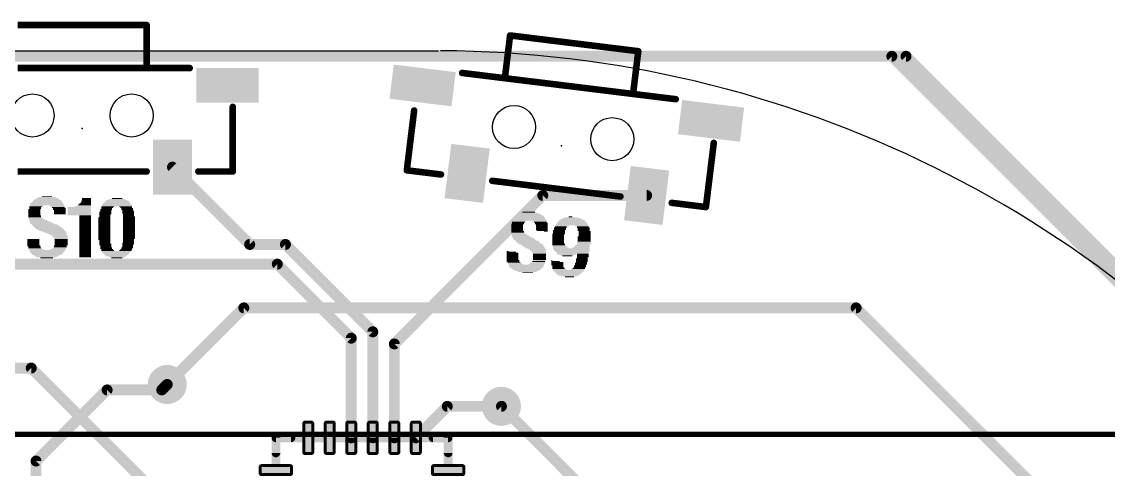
# Model space of a CAD drawing. Extents: x -59 to 59, y -28 to 22.
# Drawn here: x -42.24 to -17, y 10.6 to 20.99 of the extents above; entities that cross this region are included whole.
import ezdxf

# ---------------------------------------------------------------- set-up
doc = ezdxf.new("R2010")
doc.units = 0
for name, color, linetype in [('1', 12, 'CONTINUOUS'), ('16', 5, 'CONTINUOUS'), ('18', 110, 'CONTINUOUS'), ('20', 4, 'CONTINUOUS'), ('200', 132, 'CONTINUOUS'), ('21', 40, 'CONTINUOUS'), ('22', 6, 'CONTINUOUS'), ('23', 53, 'CONTINUOUS'), ('51', 253, 'CONTINUOUS')]:
    doc.layers.add(name, color=color, linetype=linetype)

# ---------------------------------------------------------------- blocks, each defined once
blk = doc.blocks.new('RECT128000X44800R50')
at = {"const_width": 0.07}
blk.add_lwpolyline([(0.365, -0.07), (0.365, 0.07, 0.4142), (0.33, 0.105), (-0.33, 0.105, 0.4142), (-0.365, 0.07), (-0.365, -0.07, 0.4142), (-0.33, -0.105), (0.33, -0.105, 0.4142)], format="xyb", close=True, dxfattribs=at)
blk.add_solid([(-0.3475, -0.0875), (0.3475, -0.0875), (-0.3475, 0.0875), (0.3475, 0.0875)])
blk = doc.blocks.new('RECT')
blk.add_solid([(-0.5, -0.5), (0.5, -0.5), (-0.5, 0.5), (0.5, 0.5)])
blk = doc.blocks.new('ROUNDV')
at = {"const_width": 0.5}
blk.add_lwpolyline([(0, -0.25, 1), (0, 0.25, 1), (0, -0.25)], format="xyb", dxfattribs=at)

msp = doc.modelspace()

# ---------------------------------------------------------------- linework, layer by layer
at = {"layer": '1', "const_width": 0.254}
for points in [[(-22.0312, 20.193), (-58.912, 20.193)], [(-12.2014, 10.3632), (-22.0312, 20.193)], [(-38.7402, 17.6182), (-36.9463, 15.8242)], [(-33.5875, 13.5135), (-30.139, 16.962)], [(-30.139, 16.962), (-27.7271, 16.962)], [(-36.9463, 15.8242), (-36.1166, 15.8242)], [(-36.1166, 15.8242), (-34.0875, 13.7951)], [(-36.306, 15.367), (-42.9165, 15.367)], [(-34.5875, 13.6485), (-36.306, 15.367)], [(-34.0875, 13.7951), (-34.0875, 11.3345)], [(-34.5875, 11.3345), (-34.5875, 13.6485)], [(-33.5875, 11.3345), (-33.5875, 13.5135)], [(-38.989, 12.446), (-38.862, 12.573)], [(-41.91, 10.795), (-40.259, 12.446)], [(-40.259, 12.446), (-38.989, 12.446)], [(-33.0875, 11.3345), (-32.357, 12.065)], [(-32.357, 12.065), (-31.099, 12.065)], [(-41.91, 7.62), (-41.91, 10.795)]]:
    msp.add_lwpolyline(points, dxfattribs=at)
at = {"layer": '1', "const_width": 0.127}
for points in [[(-21.9863, 20.2379, 1), (-22.0761, 20.1481)], [(-22.0312, 20.1295, 1), (-22.0312, 20.2565)], [(-38.6953, 17.6631, 1), (-38.7851, 17.5733)], [(-30.139, 17.0255, 1), (-30.139, 16.8985)], [(-30.0941, 16.9171, 1), (-30.1839, 17.0069)], [(-27.7271, 16.8985, 1), (-27.7271, 17.0255)], [(-36.9463, 15.8877, 1), (-36.9463, 15.7607)], [(-36.9912, 15.7793, 1), (-36.9014, 15.8691)], [(-36.0717, 15.8691, 1), (-36.1615, 15.7793)], [(-36.1166, 15.7607, 1), (-36.1166, 15.8877)], [(-36.2611, 15.4119, 1), (-36.3509, 15.3221)], [(-36.306, 15.3035, 1), (-36.306, 15.4305)], [(-34.024, 13.7951, 1), (-34.151, 13.7951)], [(-34.1324, 13.7502, 1), (-34.0426, 13.84)], [(-34.524, 13.6485, 1), (-34.651, 13.6485)], [(-34.6324, 13.6036, 1), (-34.5426, 13.6934)], [(-33.524, 13.5135, 1), (-33.651, 13.5135)], [(-33.6324, 13.5584, 1), (-33.5426, 13.4686)], [(-38.8171, 12.5281, 1), (-38.9069, 12.6179)], [(-40.259, 12.5095, 1), (-40.259, 12.3825)], [(-40.2141, 12.4011, 1), (-40.3039, 12.4909)], [(-39.0339, 12.4909, 1), (-38.9441, 12.4011)], [(-38.989, 12.3825, 1), (-38.989, 12.5095)], [(-32.357, 12.1285, 1), (-32.357, 12.0015)], [(-32.3121, 12.0201, 1), (-32.4019, 12.1099)], [(-31.099, 12.0015, 1), (-31.099, 12.1285)], [(-34.651, 11.3345, 1), (-34.524, 11.3345)], [(-34.151, 11.3345, 1), (-34.024, 11.3345)], [(-33.651, 11.3345, 1), (-33.524, 11.3345)], [(-33.1324, 11.3794, 1), (-33.0426, 11.2896)], [(-41.8465, 10.795, 1), (-41.9735, 10.795)], [(-41.9549, 10.8399, 1), (-41.8651, 10.7501)]]:
    msp.add_lwpolyline(points, format="xyb", dxfattribs=at)
at = {"layer": '16', "const_width": 0.254}
for points in [[(-21.701, 20.193), (-58.912, 20.193)], [(-6.461, 4.953), (-21.701, 20.193)], [(-38.862, 12.573), (-37.084, 14.351)], [(-37.084, 14.351), (-22.86, 14.351)], [(-22.86, 14.351), (-17.272, 8.763)], [(-43.037, 12.954), (-42.021, 12.954)], [(-35.036, 5.969), (-42.021, 12.954)], [(-31.099, 12.065), (-22.209, 3.175)]]:
    msp.add_lwpolyline(points, dxfattribs=at)
at = {"layer": '16', "const_width": 0.127}
for points in [[(-21.6561, 20.2379, 1), (-21.7459, 20.1481)], [(-21.701, 20.1295, 1), (-21.701, 20.2565)], [(-37.084, 14.4145, 1), (-37.084, 14.2875)], [(-37.0391, 14.3061, 1), (-37.1289, 14.3959)], [(-22.8151, 14.3959, 1), (-22.9049, 14.3061)], [(-22.86, 14.2875, 1), (-22.86, 14.4145)], [(-41.9761, 12.9989, 1), (-42.0659, 12.9091)], [(-42.021, 12.8905, 1), (-42.021, 13.0175)], [(-38.9069, 12.6179, 1), (-38.8171, 12.5281)], [(-31.0541, 12.1099, 1), (-31.1439, 12.0201)]]:
    msp.add_lwpolyline(points, format="xyb", dxfattribs=at)
at = {"layer": '20'}
msp.add_line((-56.1815, 20.32), (-32.5595, 20.32), dxfattribs=at)
for centre in [(-41.9902, 18.8182), (-39.6902, 18.8182), (-30.8066, 18.5492), (-28.5238, 18.2689)]:
    msp.add_circle(centre, 0.5, dxfattribs=at)
msp.add_arc((-32.6405, -5.8515), 26.1718, 37.7186, 89.7186, dxfattribs=at)
at = {"layer": '21'}
for points, const_width in [([(-39.3402, 20.9182), (-42.3402, 20.9182)], 0.1524), ([(-39.3402, 19.9182), (-39.3402, 20.9182)], 0.1524), ([(-30.8981, 20.6762), (-31.02, 19.6836)], 0.1524), ([(-27.9205, 20.3106), (-30.8981, 20.6762)], 0.1524), ([(-28.0423, 19.318), (-27.9205, 20.3106)], 0.1524), ([(-39.3402, 19.9182), (-42.3402, 19.9182)], 0.1524), ([(-38.3402, 19.9182), (-39.3402, 19.9182)], 0.1524), ([(-31.02, 19.6836), (-32.0125, 19.8055)], 0.1524), ([(-28.0423, 19.318), (-31.02, 19.6836)], 0.1524), ([(-27.0498, 19.1962), (-28.0423, 19.318)], 0.1524), ([(-37.3402, 19.0182), (-37.3402, 17.5182)], 0.1524), ([(-33.2975, 17.5453), (-33.1269, 18.9348)], 0.1524), ([(-26.1669, 18.181), (-26.3497, 16.6922)], 0.1524), ([(-39.3402, 17.5182), (-42.3402, 17.5182)], 0.1524), ([(-37.3402, 17.5182), (-38.1402, 17.5182)], 0.1524), ([(-32.5035, 17.4478), (-33.2975, 17.5453)], 0.1524), ([(-28.3348, 16.9359), (-31.3124, 17.3015)], 0.1524), ([(-26.3497, 16.6922), (-27.1438, 16.7897)], 0.1524), ([(-35.9875, 11.3345), (-36.3375, 11.3345)], 0.2032), ([(-36.3375, 10.9845), (-36.3375, 11.3345)], 0.2032), ([(-32.6875, 11.3345), (-32.3375, 11.3345)], 0.2032), ([(-32.3375, 11.3345), (-32.3375, 10.9845)], 0.2032)]:
    msp.add_lwpolyline(points, dxfattribs=dict(at, const_width=const_width))
for points, const_width in [([(-39.3021, 20.9182, 1), (-39.3783, 20.9182)], 0.0762), ([(-39.3402, 20.8801, 1), (-39.3402, 20.9563)], 0.0762), ([(-30.8934, 20.714, 1), (-30.9027, 20.6384)], 0.0762), ([(-30.8603, 20.6715, 1), (-30.9359, 20.6808)], 0.0762), ([(-27.8826, 20.3059, 1), (-27.9583, 20.3152)], 0.0762), ([(-27.9251, 20.2728, 1), (-27.9158, 20.3484)], 0.0762), ([(-39.3402, 19.9563, 1), (-39.3402, 19.8801)], 0.0762), ([(-39.3783, 19.9182, 1), (-39.3021, 19.9182)], 0.0762), ([(-39.3402, 19.8801, 1), (-39.3402, 19.9563)], 0.0762), ([(-38.3402, 19.8801, 1), (-38.3402, 19.9563)], 0.0762), ([(-32.0079, 19.8433, 1), (-32.0171, 19.7677)], 0.0762), ([(-31.0578, 19.6883, 1), (-30.9821, 19.679)], 0.0762), ([(-31.0153, 19.7214, 1), (-31.0246, 19.6458)], 0.0762), ([(-31.0246, 19.6458, 1), (-31.0153, 19.7214)], 0.0762), ([(-28.0377, 19.3558, 1), (-28.047, 19.2802)], 0.0762), ([(-28.0801, 19.3227, 1), (-28.0045, 19.3134)], 0.0762), ([(-28.047, 19.2802, 1), (-28.0377, 19.3558)], 0.0762), ([(-27.0544, 19.1583, 1), (-27.0451, 19.234)], 0.0762), ([(-37.3021, 19.0182, 1), (-37.3783, 19.0182)], 0.0762), ([(-33.0891, 18.9302, 1), (-33.1647, 18.9395)], 0.0762), ([(-26.1291, 18.1764, 1), (-26.2047, 18.1856)], 0.0762), ([(-39.3402, 17.4801, 1), (-39.3402, 17.5563)], 0.0762), ([(-38.1402, 17.5563, 1), (-38.1402, 17.4801)], 0.0762), ([(-37.3783, 17.5182, 1), (-37.3021, 17.5182)], 0.0762), ([(-37.3402, 17.4801, 1), (-37.3402, 17.5563)], 0.0762), ([(-33.2929, 17.5831, 1), (-33.3022, 17.5074)], 0.0762), ([(-33.3354, 17.5499, 1), (-33.2597, 17.5406)], 0.0762), ([(-32.5081, 17.4099, 1), (-32.4989, 17.4856)], 0.0762), ([(-31.3078, 17.3393, 1), (-31.3171, 17.2637)], 0.0762), ([(-28.3395, 16.8981, 1), (-28.3302, 16.9737)], 0.0762), ([(-27.1391, 16.8275, 1), (-27.1484, 16.7519)], 0.0762), ([(-26.3875, 16.6968, 1), (-26.3119, 16.6875)], 0.0762), ([(-26.3544, 16.6544, 1), (-26.3451, 16.73)], 0.0762), ([(-36.3375, 11.3853, 1), (-36.3375, 11.2837)], 0.1016), ([(-36.2867, 11.3345, 1), (-36.3883, 11.3345)], 0.1016), ([(-35.9875, 11.2837, 1), (-35.9875, 11.3853)], 0.1016), ([(-32.6875, 11.3853, 1), (-32.6875, 11.2837)], 0.1016), ([(-32.2867, 11.3345, 1), (-32.3883, 11.3345)], 0.1016), ([(-32.3375, 11.2837, 1), (-32.3375, 11.3853)], 0.1016), ([(-36.3883, 10.9845, 1), (-36.2867, 10.9845)], 0.1016), ([(-32.3883, 10.9845, 1), (-32.2867, 10.9845)], 0.1016)]:
    msp.add_lwpolyline(points, format="xyb", dxfattribs=dict(at, const_width=const_width))
at = {"layer": '22', "const_width": 0.127}
msp.add_lwpolyline([(-16.0375, 11.416), (-47.5575, 11.416)], dxfattribs=at)
at = {"layer": '23'}
for p in [(-40.8402, 18.5182), (-29.7018, 18.1113)]:
    msp.add_point(p, dxfattribs=at)
at = {"layer": '51', "const_width": 0.2032}
for points in [[(-32.3375, 11.3345), (-36.3375, 11.3345)], [(-36.3375, 11.3345), (-36.3375, 7.3345)], [(-32.3375, 7.3345), (-32.3375, 11.3345)]]:
    msp.add_lwpolyline(points, dxfattribs=at)
at = {"layer": '51', "const_width": 0.1016}
for points in [[(-36.3375, 11.3853, 1), (-36.3375, 11.2837)], [(-36.2867, 11.3345, 1), (-36.3883, 11.3345)], [(-32.2867, 11.3345, 1), (-32.3883, 11.3345)], [(-32.3375, 11.2837, 1), (-32.3375, 11.3853)]]:
    msp.add_lwpolyline(points, format="xyb", dxfattribs=at)

# ---------------------------------------------------------------- block references
at = {"layer": '1'}
for p, xscale, yscale, rotation in [((-32.9297, 19.5151), 1.45, 0.8, 353), ((-26.23, 18.6925), 1.45, 0.8, 353), ((-38.7402, 17.6182), 1.27, 0.9, 270), ((-31.8958, 17.4739), 1.27, 0.9, 263), ((-27.7271, 16.962), 1.27, 0.9, 263)]:
    msp.add_blockref('RECT', p, dxfattribs=dict(at, xscale=xscale, yscale=yscale, rotation=rotation))
at = {"layer": '1', "xscale": 1.45, "yscale": 0.8}
msp.add_blockref('RECT', (-37.4652, 19.5182), dxfattribs=at)
at = {"layer": '1'}
for p, rotation in [((-35.5875, 11.3345), 270), ((-35.0875, 11.3345), 270), ((-34.5875, 11.3345), 270), ((-34.0875, 11.3345), 270), ((-33.5875, 11.3345), 270), ((-33.0875, 11.3345), 270), ((-36.3375, 10.5845), 180)]:
    msp.add_blockref('RECT128000X44800R50', p, dxfattribs=dict(at, rotation=rotation))
msp.add_blockref('RECT128000X44800R50', (-32.3375, 10.5845), dxfattribs=at)
at = {"layer": '18', "xscale": 0.9064, "yscale": 0.9064}
for p in [(-38.862, 12.573), (-38.862, 12.573), (-31.099, 12.065), (-31.099, 12.065)]:
    msp.add_blockref('ROUNDV', p, dxfattribs=at)
at = {"layer": '200'}
for p, xscale, yscale in [((-41.656, 16.9122), 0.4013, 0.0211), ((-41.656, 16.9333), 0.2337, 0.0211), ((-41.9202, 16.7005), 0.2946, 0.0213), ((-41.9303, 16.6793), 0.2743, 0.0211), ((-41.9303, 16.6582), 0.2743, 0.0211), ((-41.656, 16.764), 0.7823, 0.0213), ((-41.656, 16.7428), 0.7823, 0.0211), ((-41.8884, 16.7217), 0.3175, 0.0211), ((-41.656, 16.7852), 0.7417, 0.0211), ((-41.6547, 16.8063), 0.6985, 0.0211), ((-41.6446, 16.8275), 0.6782, 0.0213), ((-41.6458, 16.8487), 0.635, 0.0211), ((-41.6547, 16.8698), 0.5715, 0.0211), ((-41.6458, 16.891), 0.508, 0.0213), ((-41.4122, 16.7217), 0.3404, 0.0211), ((-41.4007, 16.7005), 0.3175, 0.0213), ((-41.3906, 16.6793), 0.2972, 0.0211), ((-41.3702, 16.6582), 0.2972, 0.0211), ((-40.9042, 16.6793), 0.5486, 0.0211), ((-40.9042, 16.6582), 0.5486, 0.0211), ((-40.8305, 16.7005), 0.4013, 0.0213), ((-40.7988, 16.7217), 0.3378, 0.0211), ((-40.7784, 16.7428), 0.2972, 0.0211), ((-40.767, 16.764), 0.2743, 0.0213), ((-40.7568, 16.7852), 0.254, 0.0211), ((-40.7454, 16.8275), 0.2311, 0.0213), ((-40.7454, 16.8063), 0.2311, 0.0211), ((-40.7353, 16.891), 0.2108, 0.0213), ((-40.7353, 16.8698), 0.2108, 0.0211), ((-40.7353, 16.8487), 0.2108, 0.0211), ((-40.2476, 16.7005), 0.2972, 0.0213), ((-40.2692, 16.6582), 0.254, 0.0211), ((-40.259, 16.6793), 0.2743, 0.0211), ((-40.0368, 16.7428), 0.6782, 0.0211), ((-40.0266, 16.7217), 0.6985, 0.0211), ((-40.0355, 16.764), 0.635, 0.0213), ((-40.0253, 16.7852), 0.6147, 0.0211), ((-40.0266, 16.8063), 0.5715, 0.0211), ((-40.0253, 16.8275), 0.5283, 0.0213), ((-40.0368, 16.8487), 0.4648, 0.0211), ((-40.0355, 16.8698), 0.381, 0.0211), ((-40.0253, 16.891), 0.2337, 0.0213), ((-39.8247, 16.7005), 0.2946, 0.0213), ((-39.8145, 16.6793), 0.2743, 0.0211), ((-39.7929, 16.6582), 0.2769, 0.0211), ((-41.9519, 16.637), 0.2769, 0.0213), ((-41.9519, 16.6158), 0.2769, 0.0211), ((-41.9519, 16.5947), 0.2769, 0.0211), ((-41.9519, 16.5735), 0.2769, 0.0213), ((-41.9519, 16.5523), 0.2769, 0.0211), ((-41.9519, 16.5312), 0.2769, 0.0211), ((-41.9519, 16.51), 0.2769, 0.0213), ((-41.9316, 16.4465), 0.3175, 0.0213), ((-41.9202, 16.4253), 0.3404, 0.0211), ((-41.9417, 16.4888), 0.2972, 0.0211), ((-41.9417, 16.4677), 0.2972, 0.0211), ((-41.8884, 16.4042), 0.3581, 0.0211), ((-41.3702, 16.637), 0.2972, 0.0213), ((-41.3588, 16.6158), 0.2743, 0.0211), ((-41.3588, 16.5947), 0.2743, 0.0211), ((-41.3588, 16.5735), 0.2743, 0.0213), ((-41.3588, 16.5523), 0.2743, 0.0211), ((-41.3588, 16.5312), 0.2743, 0.0211), ((-40.9042, 16.637), 0.5486, 0.0213), ((-40.9042, 16.6158), 0.5486, 0.0211), ((-40.9042, 16.5947), 0.5486, 0.0211), ((-40.9042, 16.5735), 0.5486, 0.0213), ((-40.9042, 16.5523), 0.5486, 0.0211), ((-40.9042, 16.5312), 0.5486, 0.0211), ((-40.9042, 16.51), 0.5486, 0.0213), ((-40.767, 16.4888), 0.2743, 0.0211), ((-40.767, 16.4677), 0.2743, 0.0211), ((-40.767, 16.4465), 0.2743, 0.0213), ((-40.767, 16.4253), 0.2743, 0.0211), ((-40.767, 16.4042), 0.2743, 0.0211), ((-40.3225, 16.4465), 0.2743, 0.0213), ((-40.3225, 16.4253), 0.2743, 0.0211), ((-40.3225, 16.4042), 0.2743, 0.0211), ((-40.3009, 16.5735), 0.2769, 0.0213), ((-40.3009, 16.5523), 0.2769, 0.0211), ((-40.3009, 16.5312), 0.2769, 0.0211), ((-40.3123, 16.51), 0.254, 0.0213), ((-40.3123, 16.4888), 0.254, 0.0211), ((-40.3123, 16.4677), 0.254, 0.0211), ((-40.2895, 16.6158), 0.254, 0.0211), ((-40.2895, 16.5947), 0.254, 0.0211), ((-40.2793, 16.637), 0.2743, 0.0213), ((-39.7929, 16.637), 0.2769, 0.0213), ((-39.7815, 16.6158), 0.254, 0.0211), ((-39.7713, 16.5947), 0.2743, 0.0211), ((-39.7713, 16.5735), 0.2743, 0.0213), ((-39.7713, 16.5523), 0.2743, 0.0211), ((-39.7612, 16.5312), 0.254, 0.0211), ((-39.7612, 16.51), 0.254, 0.0213), ((-39.7612, 16.4888), 0.254, 0.0211), ((-39.751, 16.4677), 0.2743, 0.0211), ((-39.751, 16.4465), 0.2743, 0.0213), ((-39.751, 16.4253), 0.2743, 0.0211), ((-39.751, 16.4042), 0.2743, 0.0211), ((-30.447, 16.4042), 0.762, 0.0211), ((-30.4483, 16.4465), 0.7188, 0.0213), ((-30.4483, 16.4253), 0.7188, 0.0211), ((-30.4483, 16.4677), 0.6782, 0.0211), ((-30.447, 16.4888), 0.635, 0.0211), ((-30.4584, 16.51), 0.5715, 0.0213), ((-30.4597, 16.5312), 0.5283, 0.0211), ((-30.4686, 16.5523), 0.4242, 0.0211), ((-30.4686, 16.5735), 0.2972, 0.0213), ((-29.4742, 16.4042), 0.508, 0.0211), ((-29.4742, 16.4253), 0.4216, 0.0211), ((-29.4856, 16.4465), 0.3175, 0.0213), ((-29.4958, 16.4677), 0.0838, 0.0211), ((-41.8668, 16.383), 0.4013, 0.0213), ((-41.8452, 16.3618), 0.4445, 0.0211), ((-41.8033, 16.3407), 0.4877, 0.0211), ((-41.783, 16.3195), 0.5283, 0.0213), ((-41.7512, 16.2983), 0.5512, 0.0211), ((-41.7081, 16.2772), 0.5918, 0.0211), ((-41.6763, 16.256), 0.6147, 0.0213), ((-41.656, 16.2348), 0.6147, 0.0211), ((-41.623, 16.2137), 0.635, 0.0211), ((-41.6027, 16.1925), 0.635, 0.0213), ((-41.5709, 16.1713), 0.6121, 0.0211), ((-41.5392, 16.1502), 0.5944, 0.0211), ((-40.767, 16.383), 0.2743, 0.0213), ((-40.767, 16.3618), 0.2743, 0.0211), ((-40.767, 16.3407), 0.2743, 0.0211), ((-40.767, 16.3195), 0.2743, 0.0213), ((-40.767, 16.2983), 0.2743, 0.0211), ((-40.767, 16.2772), 0.2743, 0.0211), ((-40.767, 16.256), 0.2743, 0.0213), ((-40.767, 16.2348), 0.2743, 0.0211), ((-40.767, 16.2137), 0.2743, 0.0211), ((-40.767, 16.1925), 0.2743, 0.0213), ((-40.767, 16.1713), 0.2743, 0.0211), ((-40.767, 16.1502), 0.2743, 0.0211), ((-40.3225, 16.383), 0.2743, 0.0213), ((-40.3225, 16.3618), 0.2743, 0.0211), ((-40.3225, 16.3407), 0.2743, 0.0211), ((-40.3225, 16.3195), 0.2743, 0.0213), ((-40.3225, 16.2983), 0.2743, 0.0211), ((-40.3225, 16.2772), 0.2743, 0.0211), ((-40.3225, 16.256), 0.2743, 0.0213), ((-40.3225, 16.2348), 0.2743, 0.0211), ((-40.3225, 16.2137), 0.2743, 0.0211), ((-40.3225, 16.1925), 0.2743, 0.0213), ((-40.3225, 16.1713), 0.2743, 0.0211), ((-40.3225, 16.1502), 0.2743, 0.0211), ((-39.751, 16.383), 0.2743, 0.0213), ((-39.751, 16.3618), 0.2743, 0.0211), ((-39.751, 16.3407), 0.2743, 0.0211), ((-39.751, 16.3195), 0.2743, 0.0213), ((-39.751, 16.2983), 0.2743, 0.0211), ((-39.751, 16.2772), 0.2743, 0.0211), ((-39.751, 16.256), 0.2743, 0.0213), ((-39.751, 16.2348), 0.2743, 0.0211), ((-39.751, 16.2137), 0.2743, 0.0211), ((-39.751, 16.1925), 0.2743, 0.0213), ((-39.751, 16.1713), 0.2743, 0.0211), ((-39.751, 16.1502), 0.2743, 0.0211), ((-30.7226, 16.2983), 0.2972, 0.0211), ((-30.734, 16.2772), 0.2743, 0.0211), ((-30.734, 16.256), 0.2743, 0.0213), ((-30.734, 16.2348), 0.2743, 0.0211), ((-30.734, 16.2137), 0.2743, 0.0211), ((-30.734, 16.1925), 0.2743, 0.0213), ((-30.734, 16.1713), 0.2743, 0.0211), ((-30.734, 16.1502), 0.2743, 0.0211), ((-30.6921, 16.3618), 0.3175, 0.0211), ((-30.7023, 16.3407), 0.2972, 0.0211), ((-30.7124, 16.3195), 0.2769, 0.0213), ((-30.447, 16.383), 0.762, 0.0213), ((-30.2146, 16.3618), 0.3378, 0.0211), ((-30.1943, 16.3407), 0.2972, 0.0211), ((-30.1727, 16.3195), 0.2946, 0.0213), ((-30.1727, 16.2983), 0.2946, 0.0211), ((-30.1625, 16.2772), 0.2743, 0.0211), ((-30.1625, 16.256), 0.2743, 0.0213), ((-30.1625, 16.2348), 0.2743, 0.0211), ((-30.1625, 16.2137), 0.2743, 0.0211), ((-30.1625, 16.1925), 0.2743, 0.0213), ((-30.1625, 16.1713), 0.2743, 0.0211), ((-30.1523, 16.1502), 0.254, 0.0211), ((-29.7599, 16.1502), 0.2769, 0.0211), ((-29.7282, 16.2137), 0.2946, 0.0211), ((-29.7383, 16.1925), 0.2743, 0.0213), ((-29.7383, 16.1713), 0.2743, 0.0211), ((-29.6964, 16.256), 0.3175, 0.0213), ((-29.718, 16.2348), 0.2743, 0.0211), ((-29.464, 16.2983), 0.7417, 0.0211), ((-29.464, 16.2772), 0.7417, 0.0211), ((-29.4627, 16.3195), 0.6985, 0.0213), ((-29.464, 16.3407), 0.6553, 0.0211), ((-29.464, 16.3618), 0.6147, 0.0211), ((-29.4627, 16.383), 0.5715, 0.0213), ((-29.2316, 16.256), 0.3175, 0.0213), ((-29.1986, 16.2137), 0.2972, 0.0211), ((-29.21, 16.2348), 0.2743, 0.0211), ((-29.1884, 16.1925), 0.2769, 0.0213), ((-29.1884, 16.1713), 0.2769, 0.0211), ((-29.1884, 16.1502), 0.2769, 0.0211), ((-41.9735, 15.9385), 0.2743, 0.0213), ((-41.9735, 15.9173), 0.2743, 0.0211), ((-41.9735, 15.8962), 0.2743, 0.0211), ((-41.5074, 16.129), 0.5715, 0.0213), ((-41.4757, 16.1078), 0.508, 0.0211), ((-41.4338, 16.0867), 0.4648, 0.0211), ((-41.4122, 16.0655), 0.4216, 0.0213), ((-41.3918, 16.0443), 0.381, 0.0211), ((-41.3588, 16.0232), 0.3607, 0.0211), ((-41.3487, 16.002), 0.3404, 0.0213), ((-41.3372, 15.9808), 0.3175, 0.0211), ((-41.3372, 15.9597), 0.3175, 0.0211), ((-41.3271, 15.9385), 0.2972, 0.0213), ((-41.3271, 15.9173), 0.2972, 0.0211), ((-41.3271, 15.8962), 0.2972, 0.0211), ((-40.767, 16.129), 0.2743, 0.0213), ((-40.767, 16.1078), 0.2743, 0.0211), ((-40.767, 16.0867), 0.2743, 0.0211), ((-40.767, 16.0655), 0.2743, 0.0213), ((-40.767, 16.0443), 0.2743, 0.0211), ((-40.767, 16.0232), 0.2743, 0.0211), ((-40.767, 16.002), 0.2743, 0.0213), ((-40.767, 15.9808), 0.2743, 0.0211), ((-40.767, 15.9597), 0.2743, 0.0211), ((-40.767, 15.9385), 0.2743, 0.0213), ((-40.767, 15.9173), 0.2743, 0.0211), ((-40.767, 15.8962), 0.2743, 0.0211), ((-40.3225, 16.129), 0.2743, 0.0213), ((-40.3225, 16.1078), 0.2743, 0.0211), ((-40.3225, 16.0867), 0.2743, 0.0211), ((-40.3225, 16.0655), 0.2743, 0.0213), ((-40.3225, 16.0443), 0.2743, 0.0211), ((-40.3225, 16.0232), 0.2743, 0.0211), ((-40.3225, 16.002), 0.2743, 0.0213), ((-40.3225, 15.9808), 0.2743, 0.0211), ((-40.3225, 15.9597), 0.2743, 0.0211), ((-40.3225, 15.9385), 0.2743, 0.0213), ((-40.3123, 15.9173), 0.254, 0.0211), ((-40.3123, 15.8962), 0.254, 0.0211), ((-39.7612, 15.9385), 0.254, 0.0213), ((-39.7612, 15.9173), 0.254, 0.0211), ((-39.7612, 15.8962), 0.254, 0.0211), ((-39.751, 16.129), 0.2743, 0.0213), ((-39.751, 16.1078), 0.2743, 0.0211), ((-39.751, 16.0867), 0.2743, 0.0211), ((-39.751, 16.0655), 0.2743, 0.0213), ((-39.751, 16.0443), 0.2743, 0.0211), ((-39.751, 16.0232), 0.2743, 0.0211), ((-39.751, 16.002), 0.2743, 0.0213), ((-39.751, 15.9808), 0.2743, 0.0211), ((-39.751, 15.9597), 0.2743, 0.0211), ((-30.7226, 16.129), 0.2972, 0.0213), ((-30.7226, 16.1078), 0.2972, 0.0211), ((-30.7124, 16.0867), 0.3175, 0.0211), ((-30.7023, 16.0655), 0.3378, 0.0213), ((-30.6807, 16.0443), 0.381, 0.0211), ((-30.6388, 16.002), 0.4242, 0.0213), ((-30.6603, 16.0232), 0.381, 0.0211), ((-30.5854, 15.9597), 0.4851, 0.0211), ((-30.6057, 15.9808), 0.4445, 0.0211), ((-30.5638, 15.9385), 0.4877, 0.0213), ((-30.5333, 15.9173), 0.508, 0.0211), ((-30.5003, 15.8962), 0.5283, 0.0211), ((-30.0673, 16.129), 0.0838, 0.0213), ((-29.7701, 16.0655), 0.2972, 0.0213), ((-29.7815, 16.0443), 0.2743, 0.0211), ((-29.7815, 16.0232), 0.2743, 0.0211), ((-29.7815, 16.002), 0.2743, 0.0213), ((-29.7815, 15.9808), 0.2743, 0.0211), ((-29.7815, 15.9597), 0.2743, 0.0211), ((-29.7815, 15.9385), 0.2743, 0.0213), ((-29.7815, 15.9173), 0.2743, 0.0211), ((-29.7815, 15.8962), 0.2743, 0.0211), ((-29.7599, 16.129), 0.2769, 0.0213), ((-29.7599, 16.1078), 0.2769, 0.0211), ((-29.7599, 16.0867), 0.2769, 0.0211), ((-29.1783, 16.002), 0.2972, 0.0213), ((-29.1783, 15.9808), 0.2972, 0.0211), ((-29.1783, 15.9597), 0.2972, 0.0211), ((-29.1783, 15.9385), 0.2972, 0.0213), ((-29.1783, 15.9173), 0.2972, 0.0211), ((-29.1783, 15.8962), 0.2972, 0.0211), ((-29.1668, 16.129), 0.2743, 0.0213), ((-29.1668, 16.1078), 0.2743, 0.0211), ((-29.1668, 16.0867), 0.2743, 0.0211), ((-29.1668, 16.0655), 0.2743, 0.0213), ((-29.1668, 16.0443), 0.2743, 0.0211), ((-29.1668, 16.0232), 0.2743, 0.0211), ((-41.9621, 15.7903), 0.2972, 0.0211), ((-41.9735, 15.875), 0.2743, 0.0213), ((-41.9735, 15.8538), 0.2743, 0.0211), ((-41.9735, 15.8327), 0.2743, 0.0211), ((-41.9735, 15.8115), 0.2743, 0.0213), ((-41.9519, 15.7692), 0.2769, 0.0211), ((-41.9316, 15.7268), 0.3175, 0.0211), ((-41.9417, 15.748), 0.2972, 0.0213), ((-41.8986, 15.7057), 0.3378, 0.0211), ((-41.6547, 15.6845), 0.8255, 0.0213), ((-41.6446, 15.6633), 0.8052, 0.0211), ((-41.656, 15.6422), 0.7823, 0.0211), ((-41.402, 15.7057), 0.3607, 0.0211), ((-41.3804, 15.7268), 0.3175, 0.0211), ((-41.3601, 15.748), 0.3175, 0.0213), ((-41.3487, 15.7903), 0.2946, 0.0211), ((-41.3487, 15.7692), 0.2946, 0.0211), ((-41.3271, 15.875), 0.2972, 0.0213), ((-41.3271, 15.8538), 0.2972, 0.0211), ((-41.3271, 15.8327), 0.2972, 0.0211), ((-41.3271, 15.8115), 0.2972, 0.0213), ((-40.767, 15.875), 0.2743, 0.0213), ((-40.767, 15.8538), 0.2743, 0.0211), ((-40.767, 15.8327), 0.2743, 0.0211), ((-40.767, 15.8115), 0.2743, 0.0213), ((-40.767, 15.7903), 0.2743, 0.0211), ((-40.767, 15.7692), 0.2743, 0.0211), ((-40.767, 15.748), 0.2743, 0.0213), ((-40.767, 15.7268), 0.2743, 0.0211), ((-40.767, 15.7057), 0.2743, 0.0211), ((-40.767, 15.6845), 0.2743, 0.0213), ((-40.767, 15.6633), 0.2743, 0.0211), ((-40.767, 15.6422), 0.2743, 0.0211), ((-40.3123, 15.875), 0.254, 0.0213), ((-40.3123, 15.8538), 0.254, 0.0211), ((-40.3009, 15.8327), 0.2769, 0.0211), ((-40.3009, 15.8115), 0.2769, 0.0213), ((-40.2895, 15.7903), 0.254, 0.0211), ((-40.2895, 15.7692), 0.254, 0.0211), ((-40.2793, 15.748), 0.2743, 0.0213), ((-40.2793, 15.7268), 0.2743, 0.0211), ((-40.2476, 15.6845), 0.2972, 0.0213), ((-40.259, 15.7057), 0.2743, 0.0211), ((-40.0368, 15.6633), 0.6782, 0.0211), ((-40.0469, 15.6422), 0.6579, 0.0211), ((-39.8348, 15.6845), 0.2743, 0.0213), ((-39.8145, 15.7057), 0.2743, 0.0211), ((-39.7929, 15.748), 0.2769, 0.0213), ((-39.8043, 15.7268), 0.254, 0.0211), ((-39.7815, 15.8115), 0.254, 0.0213), ((-39.7815, 15.7903), 0.254, 0.0211), ((-39.7815, 15.7692), 0.254, 0.0211), ((-39.7713, 15.8538), 0.2743, 0.0211), ((-39.7713, 15.8327), 0.2743, 0.0211), ((-39.7612, 15.875), 0.254, 0.0213), ((-30.9563, 15.6633), 0.0432, 0.0211), ((-30.8712, 15.6422), 0.2134, 0.0211), ((-30.48, 15.875), 0.5283, 0.0213), ((-30.4597, 15.8538), 0.5283, 0.0211), ((-30.4165, 15.8327), 0.5283, 0.0211), ((-30.3835, 15.8115), 0.508, 0.0213), ((-30.3733, 15.7903), 0.4877, 0.0211), ((-30.3416, 15.7692), 0.4648, 0.0211), ((-30.3111, 15.748), 0.4445, 0.0213), ((-30.2895, 15.7268), 0.4013, 0.0211), ((-30.2578, 15.7057), 0.3835, 0.0211), ((-30.2463, 15.6845), 0.3607, 0.0213), ((-30.2362, 15.6633), 0.3404, 0.0211), ((-30.2247, 15.6422), 0.3175, 0.0211), ((-29.7701, 15.8327), 0.2972, 0.0211), ((-29.7701, 15.8115), 0.2972, 0.0213), ((-29.7815, 15.875), 0.2743, 0.0213), ((-29.7815, 15.8538), 0.2743, 0.0211), ((-29.7599, 15.7903), 0.3175, 0.0211), ((-29.7396, 15.7692), 0.3175, 0.0211), ((-29.718, 15.748), 0.3607, 0.0213), ((-29.4742, 15.7268), 0.8484, 0.0211), ((-29.4627, 15.7057), 0.8255, 0.0211), ((-29.4627, 15.6845), 0.8255, 0.0213), ((-29.4526, 15.6633), 0.8052, 0.0211), ((-29.4538, 15.6422), 0.762, 0.0211), ((-29.2519, 15.748), 0.4039, 0.0213), ((-29.2303, 15.7692), 0.3607, 0.0211), ((-29.2202, 15.7903), 0.3404, 0.0211), ((-29.2087, 15.8115), 0.3175, 0.0213), ((-29.1884, 15.875), 0.3175, 0.0213), ((-29.1884, 15.8538), 0.3175, 0.0211), ((-29.1884, 15.8327), 0.3175, 0.0211), ((-41.656, 15.621), 0.7417, 0.0213), ((-41.6547, 15.5998), 0.6985, 0.0211), ((-41.6662, 15.5787), 0.635, 0.0211), ((-41.6662, 15.5575), 0.5486, 0.0213), ((-41.6662, 15.5363), 0.4674, 0.0211), ((-41.6662, 15.5152), 0.2946, 0.0211), ((-40.767, 15.621), 0.2743, 0.0213), ((-40.767, 15.5998), 0.2743, 0.0211), ((-40.767, 15.5787), 0.2743, 0.0211), ((-40.767, 15.5575), 0.2743, 0.0213), ((-40.767, 15.5363), 0.2743, 0.0211), ((-40.0469, 15.621), 0.6121, 0.0213), ((-40.0469, 15.5998), 0.5715, 0.0211), ((-40.0469, 15.5787), 0.5309, 0.0211), ((-40.0469, 15.5575), 0.4851, 0.0213), ((-40.0355, 15.5363), 0.381, 0.0211), ((-40.0355, 15.5152), 0.254, 0.0211), ((-30.8293, 15.4517), 0.2972, 0.0211), ((-30.8293, 15.4305), 0.2972, 0.0213), ((-30.8407, 15.621), 0.2743, 0.0213), ((-30.8407, 15.5998), 0.2743, 0.0211), ((-30.8407, 15.5787), 0.2743, 0.0211), ((-30.8407, 15.5575), 0.2743, 0.0213), ((-30.8407, 15.5363), 0.2743, 0.0211), ((-30.8407, 15.5152), 0.2743, 0.0211), ((-30.8407, 15.494), 0.2743, 0.0213), ((-30.8407, 15.4728), 0.2743, 0.0211), ((-30.8077, 15.4093), 0.2946, 0.0211), ((-30.7962, 15.3882), 0.3175, 0.0211), ((-30.2578, 15.3882), 0.3378, 0.0211), ((-30.2476, 15.4093), 0.3175, 0.0211), ((-30.2362, 15.4305), 0.2946, 0.0213), ((-30.2247, 15.621), 0.3175, 0.0213), ((-30.2247, 15.4517), 0.3175, 0.0211), ((-30.2146, 15.5998), 0.2972, 0.0211), ((-30.2146, 15.5787), 0.2972, 0.0211), ((-30.2146, 15.5575), 0.2972, 0.0213), ((-30.2146, 15.5363), 0.2972, 0.0211), ((-30.2146, 15.5152), 0.2972, 0.0211), ((-30.2146, 15.494), 0.2972, 0.0213), ((-30.2146, 15.4728), 0.2972, 0.0211), ((-29.9301, 15.4517), 0.0229, 0.0211), ((-29.845, 15.4305), 0.193, 0.0213), ((-29.8031, 15.4093), 0.2769, 0.0211), ((-29.8031, 15.3882), 0.2769, 0.0211), ((-29.4424, 15.621), 0.7391, 0.0213), ((-29.5796, 15.5998), 0.4242, 0.0211), ((-29.5796, 15.5787), 0.3378, 0.0211), ((-29.5694, 15.5575), 0.2311, 0.0213), ((-29.2519, 15.3882), 0.2769, 0.0211), ((-29.2405, 15.4093), 0.254, 0.0211), ((-29.2303, 15.494), 0.2743, 0.0213), ((-29.2303, 15.4728), 0.2743, 0.0211), ((-29.2303, 15.4517), 0.2743, 0.0211), ((-29.2303, 15.4305), 0.2743, 0.0213), ((-29.2202, 15.5152), 0.254, 0.0211), ((-29.21, 15.5998), 0.2743, 0.0211), ((-29.21, 15.5787), 0.2743, 0.0211), ((-29.21, 15.5575), 0.2743, 0.0213), ((-29.21, 15.5363), 0.2743, 0.0211), ((-30.7658, 15.367), 0.3378, 0.0213), ((-30.5219, 15.3458), 0.8255, 0.0211), ((-30.5219, 15.3247), 0.7849, 0.0211), ((-30.5219, 15.3035), 0.7849, 0.0213), ((-30.5219, 15.2823), 0.7391, 0.0211), ((-30.5118, 15.2612), 0.6782, 0.0211), ((-30.5118, 15.24), 0.6325, 0.0213), ((-30.5118, 15.2188), 0.5512, 0.0211), ((-30.5016, 15.1977), 0.4445, 0.0211), ((-30.4902, 15.1765), 0.254, 0.0213), ((-30.2895, 15.367), 0.3607, 0.0213), ((-29.8031, 15.367), 0.2769, 0.0213), ((-29.8031, 15.3458), 0.2769, 0.0211), ((-29.7917, 15.3247), 0.254, 0.0211), ((-29.7917, 15.3035), 0.254, 0.0213), ((-29.7701, 15.2612), 0.2972, 0.0211), ((-29.7815, 15.2823), 0.2743, 0.0211), ((-29.7396, 15.24), 0.3175, 0.0213), ((-29.5377, 15.2188), 0.7214, 0.0211), ((-29.5377, 15.1977), 0.6756, 0.0211), ((-29.5377, 15.1765), 0.635, 0.0213), ((-29.5377, 15.1553), 0.5944, 0.0211), ((-29.5377, 15.1342), 0.5486, 0.0211), ((-29.3357, 15.24), 0.3175, 0.0213), ((-29.3053, 15.2612), 0.2972, 0.0211), ((-29.2938, 15.2823), 0.2743, 0.0211), ((-29.2735, 15.3247), 0.2743, 0.0211), ((-29.2735, 15.3035), 0.2743, 0.0213), ((-29.2519, 15.367), 0.2769, 0.0213), ((-29.2633, 15.3458), 0.254, 0.0211), ((-29.5377, 15.113), 0.4674, 0.0213), ((-29.5275, 15.0918), 0.3607, 0.0211), ((-29.5161, 15.0707), 0.2108, 0.0211)]:
    msp.add_blockref('RECT', p, dxfattribs=dict(at, xscale=xscale, yscale=yscale))

doc.saveas('drawing.dxf')
